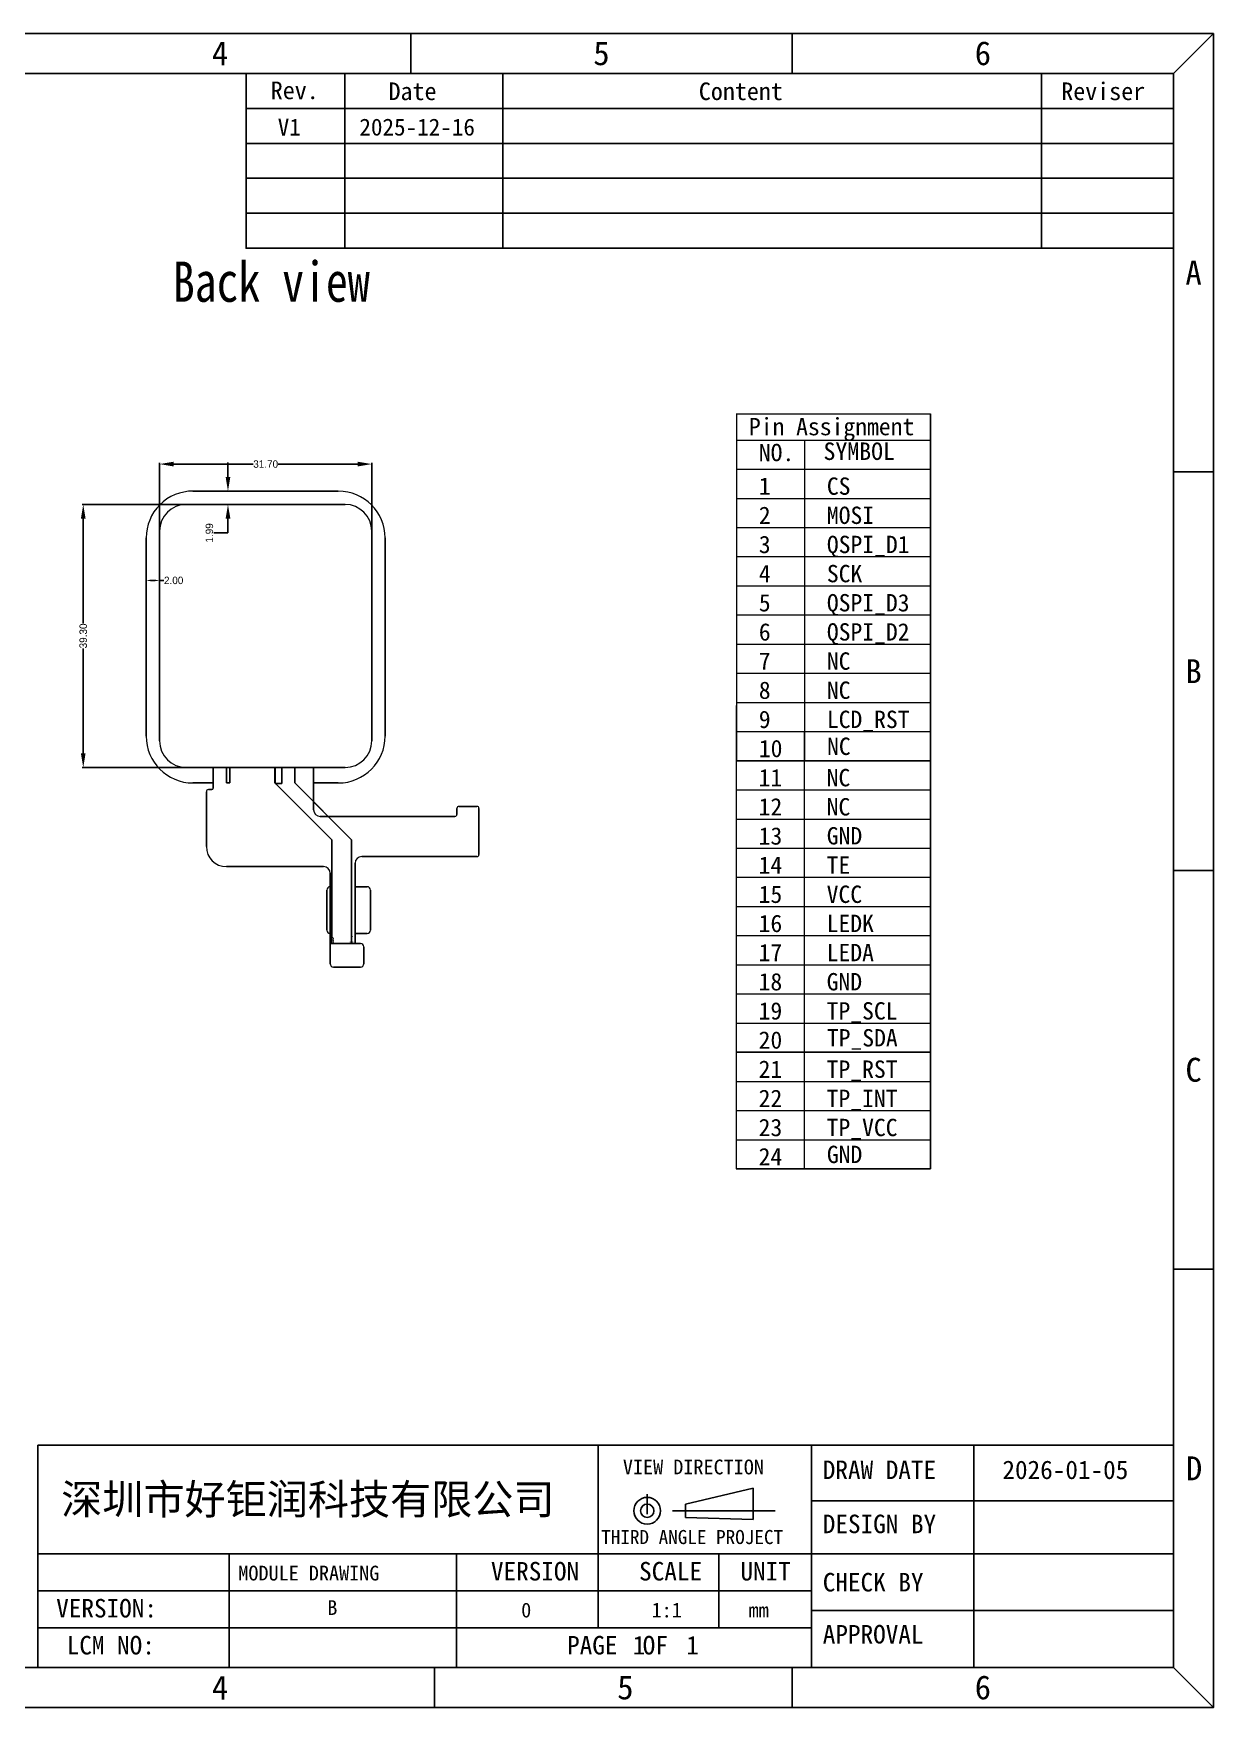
# Model space of a CAD drawing. Header units: millimetres. Extents: x -4039 to -3686, y -270 to -20.
# Drawn here: x -3861.9 to -3685.7, y -270.1 to -20.1 of the extents above; entities that cross this region are included whole.
import ezdxf
from ezdxf.enums import TextEntityAlignment as Align

# ---------------------------------------------------------------- set-up
doc = ezdxf.new("R2010")
doc.units = ezdxf.units.MM
doc.layers.add('PUB_DIM尺寸', color=3, linetype='Continuous', lineweight=20, true_color=0x00ff00)
doc.layers.add('Title block', color=7, linetype='Continuous', lineweight=9)
doc.layers.add('文本框', color=7, linetype='Continuous')
doc.styles.add('Arial', font='')
doc.styles.add('OdaTtfStyle1778837603', font='', dxfattribs={"height": 1.111006, "bigfont": 'hztxt.shx'})
doc.styles.add('OdaTtfStyle1778837607', font='', dxfattribs={"height": 1.111006, "bigfont": 'hztxt.shx'})
doc.styles.add('OdaTtfStyle1778837613', font='', dxfattribs={"height": 1.111006, "bigfont": 'hztxt.shx'})
doc.styles.add('OdaTtfStyle1778837617', font='', dxfattribs={"height": 1.111006, "bigfont": 'hztxt.shx'})
doc.styles.add('SimSun_txtstyle_2.54_0_0', font='simsun.ttc', dxfattribs={"height": 2.536096})
doc.styles.add('STYLE1', font='simsun.ttc', dxfattribs={"width": 0.9})
doc.styles.add('ZI1.8', font='', dxfattribs={"height": 1.8})
doc.styles.add('ZI2.5', font='', dxfattribs={"height": 2.5})
doc.styles.add('宋体', font='simsun.ttc')
doc.styles.add('宋体_txtstyle_100.00_0_0100', font='SIMSUN.TTC', dxfattribs={"height": 100})
doc.styles.add('文字-北泰', font='', dxfattribs={"width": 0.8})
doc.styles.get('Arial').set_extended_font_data('SimSun')
doc.styles.get('OdaTtfStyle1778837603').set_extended_font_data('hztxt')
doc.styles.get('OdaTtfStyle1778837607').set_extended_font_data('hztxt')
doc.styles.get('OdaTtfStyle1778837613').set_extended_font_data('hztxt')
doc.styles.get('OdaTtfStyle1778837617').set_extended_font_data('hztxt')
doc.styles.get('ZI1.8').set_extended_font_data('SimSun')
doc.styles.get('ZI2.5').set_extended_font_data('SimSun')
doc.styles.get('文字-北泰').set_extended_font_data('SimSun')
doc.dimstyles.new('standard(1778837603)', dxfattribs={"dimtxt": 0.18, "dimasz": 2.127681, "dimexe": 0.18, "dimexo": 0.0625, "dimgap": 0.09, "dimtad": 0, "dimtih": 1, "dimtoh": 1, "dimdec": 4, "dimzin": 0, "dimdsep": 46, "dimtxsty": 'OdaTtfStyle1778837603', "dimsah": 1, "dimcen": 0.09, "dimadec": 0, "dimazin": 0, "dimtfac": 1, "dimtdec": 4, "dimtofl": 0, "dimtmove": 0, "dimatfit": 3, "dimfxl": 1, "dimtolj": 1, "dimtzin": 0, "dimarcsym": 0})
doc.dimstyles.new('standard(1778837607)', dxfattribs={"dimtxt": 0.18, "dimasz": 2.127681, "dimexe": 0.18, "dimexo": 0.0625, "dimgap": 0.09, "dimtad": 0, "dimtih": 1, "dimtoh": 1, "dimdec": 4, "dimzin": 0, "dimdsep": 46, "dimtxsty": 'OdaTtfStyle1778837607', "dimsah": 1, "dimcen": 0.09, "dimadec": 0, "dimazin": 0, "dimtfac": 1, "dimtdec": 4, "dimtofl": 0, "dimtmove": 0, "dimatfit": 3, "dimfxl": 1, "dimtolj": 1, "dimtzin": 0, "dimarcsym": 0})
doc.dimstyles.new('standard(1778837613)', dxfattribs={"dimtxt": 0.18, "dimasz": 2.127681, "dimexe": 0.18, "dimexo": 0.0625, "dimgap": 0.09, "dimtad": 0, "dimtih": 1, "dimtoh": 1, "dimdec": 4, "dimzin": 0, "dimdsep": 46, "dimtxsty": 'OdaTtfStyle1778837613', "dimsah": 1, "dimcen": 0.09, "dimadec": 0, "dimazin": 0, "dimtfac": 1, "dimtdec": 4, "dimtofl": 0, "dimtmove": 0, "dimatfit": 3, "dimfxl": 1, "dimtolj": 1, "dimtzin": 0, "dimarcsym": 0})
doc.dimstyles.new('standard(1778837617)', dxfattribs={"dimtxt": 0.18, "dimasz": 0.656692, "dimexe": 0.18, "dimexo": 0.0625, "dimgap": 0.09, "dimtad": 0, "dimtih": 1, "dimtoh": 1, "dimdec": 4, "dimzin": 0, "dimdsep": 46, "dimtxsty": 'OdaTtfStyle1778837617', "dimsah": 1, "dimcen": 0.09, "dimadec": 0, "dimazin": 0, "dimtfac": 1, "dimtdec": 4, "dimtofl": 0, "dimtmove": 0, "dimatfit": 3, "dimfxl": 1, "dimtolj": 1, "dimtzin": 0, "dimarcsym": 0})

# ---------------------------------------------------------------- blocks, each defined once
blk = doc.blocks.new('*D56')
at = {"layer": 'Defpoints', "color": 0}
for p in [(-3811.38, -84.4), (-3843.08, -100), (-3811.38, -100)]:
    blk.add_point(p, dxfattribs=at)
at = {"layer": 'PUB_DIM尺寸', "color": 0, "linetype": 'Continuous', "lineweight": -2}
for p, q in [((-3843.08, -99.94), (-3843.08, -84.22)), ((-3840.96, -84.4), (-3829.12, -84.4)), ((-3813.51, -84.4), (-3825.35, -84.4)), ((-3811.38, -99.94), (-3811.38, -84.22))]:
    blk.add_line(p, q, dxfattribs=at)
at = {"layer": 'PUB_DIM尺寸', "color": 0}
for points in [[(-3840.96, -84.04), (-3840.96, -84.75), (-3843.08, -84.4)], [(-3813.51, -84.75), (-3813.51, -84.04), (-3811.38, -84.4)]]:
    blk.add_solid(points, dxfattribs=at)
at = {"layer": 'PUB_DIM尺寸', "color": 0, "insert": (-3827.23, -84.4), "char_height": 1.111, "attachment_point": 5, "style": 'OdaTtfStyle1778837603'}
blk.add_mtext('\\A1;31.70', dxfattribs=at)
blk = doc.blocks.new('*D57')
at = {"layer": 'Defpoints', "color": 0}
for p in [(-3854.47, -90.43), (-3832.63, -90.43), (-3837.02, -129.72)]:
    blk.add_point(p, dxfattribs=at)
at = {"layer": 'PUB_DIM尺寸', "color": 0, "linetype": 'Continuous', "lineweight": -2}
for p, q in [((-3832.69, -90.43), (-3854.65, -90.43)), ((-3854.47, -92.55), (-3854.47, -108.19)), ((-3854.47, -127.6), (-3854.47, -111.96)), ((-3837.09, -129.72), (-3854.65, -129.72))]:
    blk.add_line(p, q, dxfattribs=at)
at = {"layer": 'PUB_DIM尺寸', "color": 0}
for points in [[(-3854.12, -92.55), (-3854.82, -92.55), (-3854.47, -90.43)], [(-3854.82, -127.6), (-3854.12, -127.6), (-3854.47, -129.72)]]:
    blk.add_solid(points, dxfattribs=at)
at = {"layer": 'PUB_DIM尺寸', "color": 0, "insert": (-3854.47, -110.07), "char_height": 1.111, "attachment_point": 5, "rotation": 90, "style": 'OdaTtfStyle1778837607'}
blk.add_mtext('\\A1;39.30', dxfattribs=at)
blk = doc.blocks.new('*D58')
at = {"layer": 'Defpoints', "color": 0}
for p in [(-3834.04, -88.43), (-3834.04, -90.43), (-3832.86, -90.43)]:
    blk.add_point(p, dxfattribs=at)
at = {"layer": 'PUB_DIM尺寸', "color": 0, "linetype": 'Continuous', "lineweight": -2}
for p, q in [((-3832.86, -86.31), (-3832.86, -84.18)), ((-3833.98, -88.43), (-3832.68, -88.43)), ((-3833.98, -90.43), (-3832.68, -90.43)), ((-3832.86, -94.68), (-3834.98, -94.68)), ((-3832.86, -92.55), (-3832.86, -94.68))]:
    blk.add_line(p, q, dxfattribs=at)
at = {"layer": 'PUB_DIM尺寸', "color": 0}
for points in [[(-3833.21, -86.31), (-3832.5, -86.31), (-3832.86, -88.43)], [(-3832.5, -92.55), (-3833.21, -92.55), (-3832.86, -90.43)]]:
    blk.add_solid(points, dxfattribs=at)
at = {"layer": 'PUB_DIM尺寸', "color": 0, "insert": (-3835.63, -94.68), "char_height": 1.111, "attachment_point": 5, "rotation": 90, "style": 'OdaTtfStyle1778837613'}
blk.add_mtext('\\A1;1.99', dxfattribs=at)
blk = doc.blocks.new('*D59')
at = {"layer": 'Defpoints', "color": 0}
for p in [(-3845.08, -100.47), (-3843.08, -100.47), (-3843.08, -101.78)]:
    blk.add_point(p, dxfattribs=at)
at = {"layer": 'PUB_DIM尺寸', "color": 0, "linetype": 'Continuous', "lineweight": -2}
for p, q in [((-3845.08, -100.53), (-3845.08, -101.96)), ((-3844.43, -101.78), (-3843.74, -101.78)), ((-3843.08, -100.53), (-3843.08, -101.96)), ((-3843.08, -101.78), (-3842.43, -101.78))]:
    blk.add_line(p, q, dxfattribs=at)
at = {"layer": 'PUB_DIM尺寸', "color": 0}
for points in [[(-3844.43, -101.67), (-3844.43, -101.89), (-3845.08, -101.78)], [(-3843.74, -101.89), (-3843.74, -101.67), (-3843.08, -101.78)]]:
    blk.add_solid(points, dxfattribs=at)
at = {"layer": 'PUB_DIM尺寸', "color": 0, "insert": (-3840.97, -101.78), "char_height": 1.111, "attachment_point": 5, "style": 'OdaTtfStyle1778837617'}
blk.add_mtext('\\A1;2.00', dxfattribs=at)

msp = doc.modelspace()

# ---------------------------------------------------------------- linework, layer by layer
at = {"color": 4}
for p, q in [((-3727.9507537, -76.90531), (-3727.9507537, -128.7069847)), ((-3727.9806768, -120.45091), (-3727.9806768, -172.2525847)), ((-3756.9512306, -128.7069847), (-3727.9507537, -128.7069847)), ((-3727.9806768, -137.86915), (-3727.9806768, -189.6708247)), ((-3756.9811537, -172.2525847), (-3727.9806768, -172.2525847)), ((-3756.9811537, -189.6708247), (-3727.9806768, -189.6708247))]:
    msp.add_line(p, q, dxfattribs=at)
for p, q in [((-3816.3855839, -88.4332068), (-3838.0831549, -88.4332068)), ((-3845.0831549, -95.4333653), (-3845.082779, -125.0324061)), ((-3809.3855839, -95.4332068), (-3809.3855839, -125.0300534)), ((-3835.0835962, -129.7232296), (-3833.0840653, -129.7232296)), ((-3835.0835962, -132.0324061), (-3838.082779, -132.0324061)), ((-3816.3840156, -132.0300532), (-3820.0762898, -132.0324061)), ((-3820.0762898, -134.8459892), (-3817.89893, -137.0268744)), ((-3820.0762898, -134.8459892), (-3817.89893, -137.0268744)), ((-3813.8775174, -156.0270033), (-3817.5823447, -156.0263241))]:
    msp.add_line(p, q)
at = {"color": 114, "true_color": 0x00b050}
for p, q in [((-3815.3838692, -90.4250509), (-3839.0843269, -90.4250509)), ((-3843.0843269, -94.4250509), (-3843.0843269, -125.7232296)), ((-3811.3838692, -94.4250509), (-3811.3838692, -125.7232296)), ((-3839.0843269, -129.7232296), (-3815.3838692, -129.7232296)), ((-3817.3402083, -147.5273211), (-3817.3402083, -156.0270033)), ((-3814.3991803, -147.5270455), (-3814.3991803, -156.0270033))]:
    msp.add_line(p, q, dxfattribs=at)
at = {"color": 2, "true_color": 0xffff00}
for p, q in [((-3835.0835962, -132.0324061), (-3835.0835962, -129.7232296)), ((-3833.0847648, -132.0324061), (-3833.0840653, -129.7232296)), ((-3832.5875944, -132.0324061), (-3832.5875944, -129.7232296)), ((-3825.8125106, -132.1131966), (-3825.8125106, -129.7232296)), ((-3824.8135977, -129.7232296), (-3824.8135977, -132.1131966)), ((-3820.0762898, -132.0324061), (-3820.0762898, -129.7232296)), ((-3835.0835962, -132.0324061), (-3835.0835962, -132.8323301)), ((-3833.0847648, -132.0324061), (-3832.5875944, -132.0324061)), ((-3824.8135977, -132.1131966), (-3825.8125106, -132.1131966)), ((-3820.0762898, -134.8459892), (-3820.0762898, -132.0324061)), ((-3836.0822446, -133.3323301), (-3836.0822446, -141.5274601)), ((-3835.2835962, -133.0323301), (-3835.7822446, -133.0323301)), ((-3820.0762898, -134.8459892), (-3820.0762898, -136.0268744)), ((-3817.89893, -137.0268744), (-3819.0762898, -137.0268744)), ((-3817.89893, -137.0268744), (-3798.9763278, -137.0268744)), ((-3798.6763278, -135.8275162), (-3798.6763278, -136.7268744)), ((-3795.6777714, -135.5275162), (-3798.3763278, -135.5275162)), ((-3795.3777714, -142.7274102), (-3795.3777714, -135.8275162)), ((-3833.0822446, -144.5274601), (-3818.5823447, -144.5274601)), ((-3813.8775174, -147.5269966), (-3813.8775174, -144.0274102)), ((-3797.8771486, -143.0274102), (-3812.8775174, -143.0274102)), ((-3795.6777714, -143.0274102), (-3798.3763278, -143.0274102)), ((-3817.5823447, -147.5273907), (-3817.5823447, -145.5274601)), ((-3817.5823447, -147.420219), (-3817.5822089, -154.5265171)), ((-3813.8775174, -147.5269966), (-3813.8775174, -154.5265171)), ((-3817.5823447, -154.5265171), (-3817.5823447, -159.026857)), ((-3813.8775174, -156.0270033), (-3813.8775174, -154.5265171)), ((-3813.8775174, -156.0270033), (-3813.0824165, -156.0270033)), ((-3812.5824165, -156.5270033), (-3812.5824165, -159.026857)), ((-3813.0824165, -159.526857), (-3817.0823447, -159.526857))]:
    msp.add_line(p, q, dxfattribs=at)
at = {"color": 140, "true_color": 0x00b0f0}
for p, q in [((-3825.885505, -132.0324061), (-3825.885505, -129.7232296)), ((-3822.8855126, -132.0324061), (-3822.8855126, -129.7232296)), ((-3825.885505, -132.0324061), (-3817.3408638, -140.5321631)), ((-3822.8855126, -132.0324061), (-3814.3998358, -140.5318224)), ((-3822.8855126, -132.0324061), (-3814.3998358, -140.5318224)), ((-3817.3408638, -140.5321631), (-3817.3402083, -147.5273211)), ((-3814.3998358, -140.5318224), (-3814.3991803, -147.5270455))]:
    msp.add_line(p, q, dxfattribs=at)
at = {"color": 7}
for p, q in [((-3813.8775174, -147.5269966), (-3812.0822693, -147.5268284)), ((-3818.0822089, -148.0273438), (-3818.0822089, -154.0265171)), ((-3811.5822224, -148.0268284), (-3811.5822224, -154.0265171)), ((-3813.8775174, -154.5265171), (-3812.0822224, -154.5265171))]:
    msp.add_line(p, q, dxfattribs=at)
at = {"lineweight": 0}
for centre, start, end in [((-3838.0831549, -95.4332068), 90, 180.001297178), ((-3816.3855839, -95.4332068), 0, 90), ((-3816.3855839, -125.0300534), 270.012836292, 0), ((-3838.082779, -125.0324061), 180, 270)]:
    msp.add_arc(centre, 7, start, end, dxfattribs=at)
at = {"color": 114, "lineweight": 0, "true_color": 0x00b050}
for centre, start, end in [((-3839.0843269, -94.4250509), 90, 180), ((-3815.3838692, -94.4250509), 0, 90), ((-3839.0843269, -125.7232296), 180, 270), ((-3815.3838692, -125.7232296), 270, 0)]:
    msp.add_arc(centre, 4, start, end, dxfattribs=at)
at = {"color": 2, "lineweight": 0, "true_color": 0xffff00}
for centre, radius, start, end in [((-3835.7822446, -133.3323301), 0.3, 90, 180), ((-3835.2835962, -132.8323301), 0.2, 270, 0), ((-3819.0762898, -136.0268744), 1, 180, 270), ((-3798.9763278, -136.7268744), 0.3, 270, 0), ((-3798.3763278, -135.8275162), 0.3, 90, 180), ((-3795.6777714, -135.8275162), 0.3, 0, 90), ((-3833.0822446, -141.5274601), 3, 180, 270), ((-3818.5823447, -145.5274601), 1, 0, 90), ((-3812.8775174, -144.0274102), 1, 90, 180), ((-3795.6777714, -142.7274102), 0.3, 270, 0), ((-3813.0824165, -156.5270033), 0.5, 0, 90), ((-3817.0823447, -159.026857), 0.5, 180, 270), ((-3813.0824165, -159.026857), 0.5, 270, 0)]:
    msp.add_arc(centre, radius, start, end, dxfattribs=at)
at = {"color": 7, "lineweight": 0}
for centre, start, end in [((-3817.5822089, -148.0273438), 90.00536899, 180), ((-3812.0822224, -148.0268284), 0, 90.00536899), ((-3817.5822089, -154.0265171), 180, 270), ((-3812.0822224, -154.0265171), 270, 0)]:
    msp.add_arc(centre, 0.5, start, end, dxfattribs=at)
at = {"layer": 'Title block', "color": 4}
for p, q in [((-3756.9811537, -76.90531), (-3727.9507537, -76.90531)), ((-3756.9512306, -76.90531), (-3756.9512306, -128.7069847)), ((-3756.9811537, -80.8068247), (-3727.9507537, -80.8068247)), ((-3746.7905906, -80.8068247), (-3746.7905906, -128.7069847)), ((-3756.9512306, -85.1613847), (-3727.9208306, -85.1613847)), ((-3756.9512306, -89.5159447), (-3727.9208306, -89.5159447)), ((-3756.9512306, -93.8705047), (-3727.9507537, -93.8705047)), ((-3756.9512306, -98.2250647), (-3727.9507537, -98.2250647)), ((-3756.9512306, -102.5796247), (-3727.9507537, -102.5796247)), ((-3756.9512306, -106.9341847), (-3727.9507537, -106.9341847)), ((-3756.9512306, -111.2887447), (-3727.9507537, -111.2887447)), ((-3756.9512306, -115.6433047), (-3727.9507537, -115.6433047)), ((-3756.9512306, -119.9978647), (-3727.9507537, -119.9978647)), ((-3756.9811537, -120.45091), (-3756.9811537, -172.2525847)), ((-3756.9512306, -124.3524247), (-3727.9507537, -124.3524247)), ((-3746.8205137, -124.3524247), (-3746.8205137, -172.2525847)), ((-3756.9811537, -128.7069847), (-3727.9507537, -128.7069847)), ((-3756.9811537, -133.0615447), (-3727.9507537, -133.0615447)), ((-3756.9811537, -137.4161047), (-3727.9806768, -137.4161047)), ((-3756.9811537, -137.86915), (-3756.9811537, -189.6708247)), ((-3756.9811537, -141.7706647), (-3727.9806768, -141.7706647)), ((-3746.8205137, -141.7706647), (-3746.8205137, -189.6708247)), ((-3756.9811537, -146.1252247), (-3727.9806768, -146.1252247)), ((-3756.9811537, -150.4797847), (-3727.9806768, -150.4797847)), ((-3756.9811537, -154.8343447), (-3727.9806768, -154.8343447)), ((-3756.9811537, -159.1889047), (-3727.9806768, -159.1889047)), ((-3756.9811537, -163.5434647), (-3727.9806768, -163.5434647)), ((-3756.9811537, -167.8980247), (-3727.9806768, -167.8980247)), ((-3756.9811537, -172.2525847), (-3727.9806768, -172.2525847)), ((-3756.9811537, -176.6071447), (-3727.9806768, -176.6071447)), ((-3756.9811537, -180.9617047), (-3727.9806768, -180.9617047)), ((-3756.9811537, -185.3162647), (-3727.9806768, -185.3162647))]:
    msp.add_line(p, q, dxfattribs=at)
at = {"layer": '文本框', "color": 7}
for p, q in [((-3691.655756, -26.0307333, -0.1612333), (-3685.7020262, -20.0770035, -0.1612333)), ((-3815.4306409, -26.0307333, -0.1612333), (-3815.4306409, -52.170066, -0.1612333)), ((-3791.8253804, -26.0307333, -0.1612333), (-3791.8253804, -52.170066, -0.1612333)), ((-3772.3453324, -26.0307333, -0.1612333), (-3691.655756, -26.0307333, -0.1612333)), ((-3711.3789534, -26.0307333, -0.1612333), (-3711.3789534, -52.170066, -0.1612333)), ((-3830.1549507, -31.2585998, -0.1612333), (-3691.655756, -31.2585998, -0.1612333)), ((-3830.1549507, -36.4864664, -0.1612333), (-3691.655756, -36.4864664, -0.1612333)), ((-3830.1549507, -41.7143329, -0.1612333), (-3691.655756, -41.7143329, -0.1612333)), ((-3830.1549507, -46.9421995, -0.1612333), (-3691.655756, -46.9421995, -0.1612333)), ((-3861.2683082, -264.1799238, -0.1612333), (-3861.2683082, -230.9439408, -0.1612333)), ((-3777.5660949, -247.1397602, -0.1612333), (-3777.5660949, -230.9439408, -0.1612333)), ((-3745.721224, -247.1587911, -0.1612333), (-3745.721224, -230.9439408, -0.1612333)), ((-3721.4723395, -230.9439408, -0.1612333), (-3721.4723395, -246.0008387, -0.1612333)), ((-3691.655756, -264.1799238, -0.1612333), (-3691.655756, -230.9439408, -0.1612333)), ((-3754.4510016, -237.3649648, -0.1612333), (-3764.5279215, -239.7483581, -0.1612333)), ((-3754.4510016, -237.3649648, -0.1612333), (-3754.4510016, -242.070894, -0.1612333)), ((-3770.2640398, -238.2859513, -0.1612333), (-3770.2640398, -241.2389842, -0.1612333)), ((-3764.5279215, -239.7483581, -0.1612333), (-3764.5279215, -241.7505127, -0.1612333)), ((-3691.655756, -239.272403, -0.1612333), (-3745.5808817, -239.272403, -0.1612333)), ((-3861.2683082, -242.2084052, -0.1612333), (-3861.2683082, -264.1799238, -0.1612333)), ((-3766.5067165, -240.7494354, -0.1612333), (-3751.1391895, -240.7494354, -0.1612333)), ((-3764.5279215, -241.7505127, -0.1612333), (-3754.4510016, -242.070894, -0.1612333)), ((-3691.655756, -242.2084052, -0.1612333), (-3691.655756, -264.1799238, -0.1612333)), ((-3745.721224, -247.1587911, -0.1612333), (-3861.2683082, -247.1587911, -0.1612333)), ((-3832.6815208, -264.1789098, -0.1612333), (-3832.6815208, -247.1587911, -0.1612333)), ((-3798.71254, -264.1799238, -0.1612333), (-3798.71254, -247.1587911, -0.1612333)), ((-3777.5660949, -247.1397602, -0.1612333), (-3777.5660949, -258.2173187, -0.1612333)), ((-3759.5752397, -247.1397602, -0.1612333), (-3759.5752397, -258.2173187, -0.1612333)), ((-3691.655756, -247.1587911, -0.1612333), (-3745.721224, -247.1587911, -0.1612333)), ((-3745.721224, -264.1799238, -0.1612333), (-3745.721224, -247.1587911, -0.1612333)), ((-3721.4723395, -246.0008387, -0.1612333), (-3721.4723395, -264.1799238, -0.1612333)), ((-3745.721224, -252.6880549, -0.1612333), (-3861.2683082, -252.6880549, -0.1612333)), ((-3745.721224, -255.6693574, -0.1612333), (-3691.655756, -255.6693574, -0.1612333)), ((-3745.721224, -258.2173187, -0.1612333), (-3861.2683082, -258.2173187, -0.1612333)), ((-3861.2683082, -264.1799238, -0.1612333), (-3691.655756, -264.1799238, -0.1612333)), ((-3801.9983235, -264.1835321, -0.1612333), (-3801.9983235, -270.1372619, -0.1612333)), ((-3691.655756, -264.1799238, -0.1612333), (-3685.7020262, -270.1336536, -0.1612333))]:
    msp.add_line(p, q, dxfattribs=at)
at = {"layer": '文本框', "color": 7, "elevation": -0.1612333}
for points in [[(-3685.7020262, -20.0770035), (-3685.7020262, -270.1336536), (-4039.3535742, -270.1336536), (-4039.3535742, -20.0770035)], [(-3691.655756, -264.1799238), (-4033.3998444, -264.1799238), (-4033.3998444, -26.0307333), (-3691.655756, -26.0307333)], [(-3830.1549507, -26.0307333), (-3830.1549507, -52.170066), (-3691.655756, -52.170066), (-3691.655756, -26.0307333)]]:
    msp.add_lwpolyline(points, close=True, dxfattribs=at)
for points in [[(-3805.5704521, -26.0307333), (-3805.5704521, -20.0770035)], [(-3748.6131041, -26.0307333), (-3748.6131041, -20.0770035)], [(-3691.655756, -85.5680309), (-3685.7020262, -85.5680309)], [(-3691.655756, -145.1053285), (-3685.7020262, -145.1053285)], [(-3691.655756, -204.6426262), (-3685.7020262, -204.6426262)], [(-3861.2683082, -230.9439408), (-3691.655756, -230.9439408), (-3691.655756, -264.1799238)], [(-3748.6131041, -264.1799238), (-3748.6131041, -270.1336536)]]:
    msp.add_lwpolyline(points, dxfattribs=at)
at = {"layer": '文本框', "color": 7}
for radius in [2.0021546, 1.0010773]:
    msp.add_circle((-3770.2640398, -240.7494354, -0.1612333), radius, dxfattribs=at)

# ---------------------------------------------------------------- texts
at = {"color": 4, "true_color": 0x00ffff, "style": '宋体'}
msp.add_text('深圳市好钜润科技有限公司', height=4.5, dxfattribs=at).set_placement((-3857.7608554, -241.2797571, -0.1612333))
at = {"color": 7, "extrusion": (0, 0, -1), "char_height": 1, "attachment_point": 1, "text_direction": (-0.999991, -0.00413, 0), "style": '宋体_txtstyle_100.00_0_0100'}
for s, insert in [('6^M^J', (-3816.9328849, -155.0090942)), ('1', (-3814.0652, -154.8590695))]:
    msp.add_mtext(s, dxfattribs=dict(at, insert=insert))
at = {"layer": 'Title block', "color": 4}
for s, height, style, p in [('Pin Assignment', 2.592, 'ZI2.5', (-3755.0745015, -80.0944985)), ('NO.', 2.592, 'ZI2.5', (-3753.5930584, -83.9668944)), ('SYMBOL', 2.612736, 'ZI1.8', (-3743.9321813, -83.7869945)), ('1', 2.592, 'ZI2.5', (-3753.5930584, -88.9879052)), ('2', 2.592, 'ZI2.5', (-3753.5930584, -93.3424652)), ('3', 2.592, 'ZI2.5', (-3753.5930584, -97.6970252)), ('4', 2.592, 'ZI2.5', (-3753.5930584, -102.0515852)), ('5', 2.592, 'ZI2.5', (-3753.5930584, -106.4061452)), ('6', 2.592, 'ZI2.5', (-3753.5930584, -110.7607052)), ('7', 2.592, 'ZI2.5', (-3753.5930584, -115.1152652)), ('8', 2.592, 'ZI2.5', (-3753.5930584, -119.4698252)), ('9', 2.592, 'ZI2.5', (-3753.5930584, -123.8243852)), ('10', 2.592, 'ZI2.5', (-3753.5930584, -128.1789452))]:
    msp.add_text(s, height=height, dxfattribs=dict(at, style=style)).set_placement(p)
at = {"layer": 'Title block', "color": 4, "true_color": 0x00ffff, "style": 'ZI2.5'}
for s, p in [('CS', (-3743.4324184, -88.9879052)), ('MOSI', (-3743.4324184, -93.3424652)), ('QSPI_D1', (-3743.4324184, -97.6970252)), ('SCK', (-3743.4324184, -102.0515852)), ('QSPI_D3^M^J', (-3743.4324184, -106.4061452)), ('QSPI_D2^M^J', (-3743.4324184, -110.7607052)), ('NC', (-3743.4324184, -115.1152652)), ('NC', (-3743.4324184, -119.4698252)), ('LCD_RST', (-3743.4324184, -123.8243852)), ('NC', (-3743.4024953, -127.84984)), ('11', (-3753.6229815, -132.5335052)), ('NC', (-3743.4623415, -132.5335052)), ('12', (-3753.6229815, -136.8880652)), ('NC', (-3743.4623415, -136.8880652)), ('13', (-3753.6229815, -141.2426252)), ('GND', (-3743.4466896, -141.2194925)), ('14', (-3753.6229815, -145.5971852)), ('TE', (-3743.4623415, -145.5971852)), ('15', (-3753.6229815, -149.9517452)), ('VCC', (-3743.4623415, -149.9517452)), ('16', (-3753.6229815, -154.3063052)), ('LEDK', (-3743.4623415, -154.3063052)), ('17', (-3753.6229815, -158.6608652)), ('LEDA', (-3743.4623415, -158.6608652)), ('18', (-3753.6229815, -163.0154252)), ('GND', (-3743.4623415, -163.0154252)), ('19', (-3753.6229815, -167.3699852)), ('TP_SCL', (-3743.4623415, -167.3699852)), ('20', (-3753.6229815, -171.7245452)), ('TP_SDA', (-3743.4324184, -171.39544)), ('21', (-3753.6229815, -176.0791052)), ('TP_RST', (-3743.4623415, -176.0791052)), ('22', (-3753.6229815, -180.4336652)), ('TP_INT', (-3743.4623415, -180.4336652)), ('23', (-3753.6229815, -184.7882252)), ('TP_VCC', (-3743.4623415, -184.7882252)), ('24', (-3753.6229815, -189.1427852)), ('GND', (-3743.4324184, -188.81368))]:
    msp.add_text(s, height=2.592, dxfattribs=at).set_placement(p)
at = {"layer": '文本框', "color": 7, "style": 'Arial'}
for s, p in [('4', (-3834.0491262, -23.0538684, -0.1612333)), ('5', (-3777.0917781, -23.0538684, -0.1612333)), ('6', (-3720.13443, -23.0538684, -0.1612333)), ('A', (-3688.6788911, -55.7993821, -0.1612333)), ('B', (-3688.6788911, -115.3366797, -0.1612333)), ('C', (-3688.6788911, -174.8739774, -0.1612333)), ('D', (-3688.6020694, -234.411275, -0.1612333)), ('4', (-3834.0491262, -267.1567887, -0.1612333)), ('5', (-3773.5196494, -267.160397, -0.1612333)), ('6', (-3720.13443, -267.1567887, -0.1612333))]:
    msp.add_text(s, height=3.5722379, dxfattribs=at).set_placement(p, align=Align.MIDDLE)
at = {"layer": '文本框', "color": 7}
for s, height, style, p in [('Rev.', 2.63243892, '宋体', (-3826.4750238, -29.8922077, -0.1612333)), ('Date', 2.63243892, '宋体', (-3808.8841122, -30.0277573, -0.1612333)), ('Content', 2.63243892, '宋体', (-3762.5475683, -30.0277573, -0.1612333)), ('Reviser', 2.63243892, '宋体', (-3708.4362837, -30.0277573, -0.1612333)), ('VIEW DIRECTION', 2.21170552, 'STYLE1', (-3773.893935, -235.3112266, -0.1612333)), ('DRAW DATE', 2.7646319, 'STYLE1', (-3744.0455247, -236.0120888, -0.1612333)), ('2026-01-05', 2.7646319, 'STYLE1', (-3717.2257603, -236.0120888, -0.1612333)), ('DESIGN BY', 2.7646319, 'STYLE1', (-3744.0455247, -244.0943991, -0.1612333)), ('THIRD ANGLE PROJECT', 2.101120244, 'STYLE1', (-3777.1291167, -245.7221268, -0.1612333)), ('MODULE DRAWING', 2.21170552, 'STYLE1', (-3831.3129585, -251.1611528, -0.1612333)), ('VERSION', 2.7646319, 'STYLE1', (-3793.5927261, -251.1611528, -0.1612333)), ('SCALE', 2.7646319, 'STYLE1', (-3771.4688211, -251.1611528, -0.1612333)), ('UNIT', 2.7646319, 'STYLE1', (-3756.3424043, -251.1611528, -0.1612333)), ('CHECK BY', 2.7646319, 'STYLE1', (-3744.0455247, -252.801249, -0.1612333)), ('VERSION:', 2.7646319, 'STYLE1', (-3858.5063387, -256.686201, -0.1612333)), ('B', 2.2117055, 'STYLE1', (-3818.0233288, -256.3169863, -0.1612333)), ('0', 2.2117055, 'STYLE1', (-3789.0761311, -256.686201, -0.1612333)), ('1:1', 2.21170552, 'STYLE1', (-3769.6045592, -256.686201, -0.1612333)), ('mm', 2.21170552, 'STYLE1', (-3755.1172806, -256.686201, -0.1612333)), ('LCM NO:', 2.7646319, 'STYLE1', (-3856.9429264, -262.2112493, -0.1612333)), ('PAGE  OF', 2.7646319, 'STYLE1', (-3782.217461, -262.2112493, -0.1612333)), ('1', 2.7646319, 'STYLE1', (-3772.4308191, -262.2112493, -0.1612333)), ('1', 2.7646319, 'STYLE1', (-3764.4324116, -262.2112493, -0.1612333)), ('APPROVAL', 2.7646319, 'STYLE1', (-3744.0455247, -260.57531, -0.1612333))]:
    msp.add_text(s, height=height, dxfattribs=dict(at, style=style)).set_placement(p)
at = {"layer": '文本框', "color": 7, "attachment_point": 1}
for s, insert, char_height, width, style in [('V1', (-3825.4276017, -32.7883352, -0.1612333), 2.53609574, 8.58510297, '宋体'), ('2025-12-16^M^J', (-3813.2378892, -32.7883352, -0.1612333), 2.536095744, 8.58510297, 'SimSun_txtstyle_2.54_0_0'), ('Back view', (-3841.087413, -54.1530346, -0.1612333), 6, 103.899107865, '文字-北泰')]:
    msp.add_mtext(s, dxfattribs=dict(at, insert=insert, char_height=char_height, width=width, style=style))

# ---------------------------------------------------------------- dimensions: what is measured, and where the dimension line sits
at = {"layer": 'PUB_DIM尺寸', "color": 3, "true_color": 0x00ff00}
for base, p1, p2, text, dimstyle, picture, middle in [((-3811.3838692, -84.3986121), (-3843.0843269, -100.0016064), (-3811.3838692, -100.0016064), '31.70', 'standard(1778837603)', '*D56', (-3827.234098, -84.3986121)), ((-3843.0843269, -101.780803), (-3845.0835287, -100.4674274), (-3843.0843269, -100.4674274), '2.00', 'standard(1778837617)', '*D59', (-3840.9702427, -101.780803))]:
    dim = msp.add_linear_dim(base=base, p1=p1, p2=p2, text=text, dimstyle=dimstyle, override={"dimlfac": 100}, dxfattribs=at)
    dim.commit()
    dim.dimension.update_dxf_attribs({"geometry": picture, "text_midpoint": middle})
for base, p1, p2, text, dimstyle, picture, middle in [((-3832.856737, -90.4250509), (-3834.038782, -88.4332068), (-3834.038782, -90.4250509), '1.99', 'standard(1778837613)', '*D58', (-3835.6299212, -94.680413)), ((-3854.4697735, -90.4250509), (-3837.022789, -129.7232296), (-3832.6255815, -90.4250509), '39.30', 'standard(1778837607)', '*D57', (-3854.4697735, -110.0741403))]:
    dim = msp.add_linear_dim(base=base, p1=p1, p2=p2, angle=90, text=text, dimstyle=dimstyle, override={"dimlfac": 100}, dxfattribs=at)
    dim.commit()
    dim.dimension.update_dxf_attribs({"geometry": picture, "text_midpoint": middle, "text_rotation": 90})

doc.saveas('drawing.dxf')
